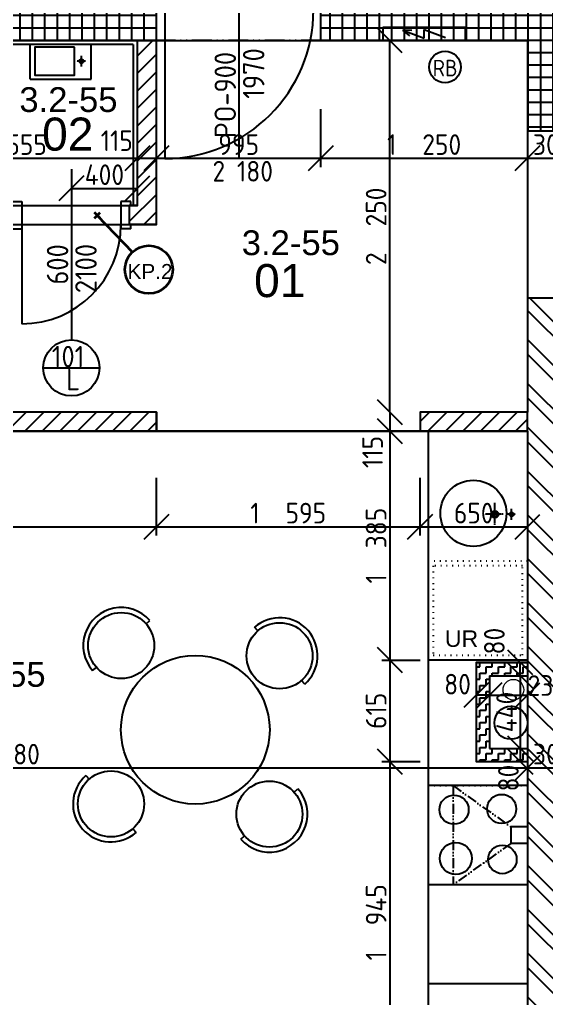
# Model space of a CAD drawing. Extents: x 4511820 to 5180432, y -1526536 to -944957.
# Drawn here: x 4990798 to 4993986, y -1168522 to -1162598 of the extents above; entities that cross this region are included whole.
import ezdxf

# ---------------------------------------------------------------- set-up
doc = ezdxf.new("R2010")
doc.units = 0
doc.header["$MEASUREMENT"] = 0
for name, pattern in [('ACAD_ISO07W100', [3.5, 0.5, -3]), ('ACAD_ISO12W100', [22, 12, -3, 0.5, -3, 0.5, -3]), ('DASHED', [0.75, 0.5, -0.25])]:
    doc.linetypes.add(name, pattern=pattern)
doc.layers.get('0').update_dxf_attribs({"linetype": 'CONTINUOUS'})
doc.layers.get('Defpoints').update_dxf_attribs({"color": 61, "linetype": 'CONTINUOUS'})
for name, color, linetype in [('DVERE', 45, 'CONTINUOUS'), ('KÓTY', 4, 'CONTINUOUS'), ('MÚRY', 1, 'CONTINUOUS'), ('Plochy', 41, 'CONTINUOUS'), ('POPIS', 7, 'CONTINUOUS'), ('TENKÁ', 7, 'CONTINUOUS'), ('ZARIADENIE', 47, 'CONTINUOUS'), ('ZARIADENIE1', 145, 'CONTINUOUS'), ('ZARIADOVACIE', 144, 'CONTINUOUS'), ('ZZ-elektro', 221, 'CONTINUOUS'), ('zz-vetr', 52, 'CONTINUOUS'), ('ŠRAFY', 82, 'CONTINUOUS')]:
    doc.layers.add(name, color=color, linetype=linetype)
doc.layers.add('preklady', color=74, linetype='CONTINUOUS', lineweight=35)
doc.layers.add('zz-kanal-splaskova', color=37, linetype='CONTINUOUS', lineweight=18)
doc.styles.add('ARIAL', font='arial.ttf')
doc.styles.add('STYLE1', font='isocp.shx')
doc.dimstyles.new('STANDARD-50', dxfattribs={"dimtxt": 125, "dimasz": 150, "dimexe": 10, "dimexo": 200, "dimgap": 20, "dimtad": 1, "dimdsep": 46, "dimlunit": 6, "dimtxsty": 'STYLE1', "dimblk1": 'OBLIQUE', "dimblk2": 'OBLIQUE', "dimsah": 1, "dimcen": 2.5, "dimse1": 1, "dimse2": 1, "dimadec": 0, "dimazin": 0, "dimtfac": 1, "dimtmove": 1, "dimatfit": 3, "dimldrblk": 'OBLIQUE', "dimfxl": 1, "dimtolj": 1, "dimtzin": 0, "dimarcsym": 0})
pattern_1 = [(90, (-3307273.674, 668852.734), (-75, 1e-14), []), (180, (-3307273.674, 668852.734), (-1e-14, -75), [])]
pattern_2 = [(45, (515270.5, 303822), (-53.0330086, 53.0330086), [])]

# ---------------------------------------------------------------- blocks, each defined once
blk = doc.blocks.new('_OBLIQUE')
at = {"color": 0, "linetype": 'ByBlock'}
blk.add_line((-0.5, -0.5), (0.5, 0.5), dxfattribs=at)
blk = doc.blocks.new('*D12940')
at = {"layer": 'Defpoints', "color": 0}
for p in [(4980571, -1161904.2), (5007401, -1170664.2), (4980571, -1172433.9)]:
    blk.add_point(p, dxfattribs=at)
at = {"layer": 'KÓTY', "color": 0, "lineweight": -2}
blk.add_line((5007401, -1172433.9), (4980571, -1172433.9), dxfattribs=at)
at = {"layer": 'KÓTY', "color": 0, "linetype": 'ByBlock', "lineweight": -2, "xscale": 150, "yscale": 150, "zscale": 150, "rotation": 180}
blk.add_blockref('_OBLIQUE', (4980571, -1172433.9), dxfattribs=at)
at = {"layer": 'KÓTY', "color": 0, "linetype": 'ByBlock', "lineweight": -2, "xscale": 150, "yscale": 150, "zscale": 150}
blk.add_blockref('_OBLIQUE', (5007401, -1172433.9), dxfattribs=at)
at = {"layer": 'KÓTY', "color": 0, "insert": (4993986, -1172351.3), "char_height": 125, "attachment_point": 5, "style": 'STYLE1'}
blk.add_mtext('\\A1;26ﾠ830', dxfattribs=at)
blk = doc.blocks.new('*D12942')
at = {"layer": 'Defpoints', "color": 0}
for p in [(4980571, -1166764.2), (5040921, -1166764.2), (5040921, -1172783.9)]:
    blk.add_point(p, dxfattribs=at)
at = {"layer": 'KÓTY', "color": 0, "lineweight": -2}
blk.add_line((4980571, -1172783.9), (5040921, -1172783.9), dxfattribs=at)
at = {"layer": 'KÓTY', "color": 0, "linetype": 'ByBlock', "lineweight": -2, "xscale": 150, "yscale": 150, "zscale": 150, "rotation": 180}
blk.add_blockref('_OBLIQUE', (4980571, -1172783.9), dxfattribs=at)
at = {"layer": 'KÓTY', "color": 0, "linetype": 'ByBlock', "lineweight": -2, "xscale": 150, "yscale": 150, "zscale": 150}
blk.add_blockref('_OBLIQUE', (5040921, -1172783.9), dxfattribs=at)
at = {"layer": 'KÓTY', "color": 0, "insert": (5010746, -1172701.3), "char_height": 125, "attachment_point": 5, "style": 'STYLE1'}
blk.add_mtext('\\A1;60ﾠ350', dxfattribs=at)
blk = doc.blocks.new('*D12943')
at = {"layer": 'Defpoints', "color": 0}
for p in [(4980951, -1166764.2), (4993951, -1169414.2), (4980951, -1173483.9)]:
    blk.add_point(p, dxfattribs=at)
at = {"layer": 'KÓTY', "color": 0, "lineweight": -2}
blk.add_line((4993951, -1173483.9), (4980951, -1173483.9), dxfattribs=at)
at = {"layer": 'KÓTY', "color": 0, "linetype": 'ByBlock', "lineweight": -2, "xscale": 150, "yscale": 150, "zscale": 150, "rotation": 180}
blk.add_blockref('_OBLIQUE', (4980951, -1173483.9), dxfattribs=at)
at = {"layer": 'KÓTY', "color": 0, "linetype": 'ByBlock', "lineweight": -2, "xscale": 150, "yscale": 150, "zscale": 150}
blk.add_blockref('_OBLIQUE', (4993951, -1173483.9), dxfattribs=at)
at = {"layer": 'KÓTY', "color": 0, "insert": (4987451, -1173401.3), "char_height": 125, "attachment_point": 5, "style": 'STYLE1'}
blk.add_mtext('\\A1;13ﾠ000', dxfattribs=at)
blk = doc.blocks.new('stol kruh')
at = {"layer": 'ZARIADENIE', "ltscale": 0.25}
for p, q in [((4441014, -1342243.9), (4441036.5, -1342224.1)), ((4441690.1, -1342287.3), (4441670.3, -1342264.8)), ((4440690.9, -1342527.6), (4440713.4, -1342507.8)), ((4441974.3, -1342610), (4441954.5, -1342587.5)), ((4440650.1, -1343161.8), (4440670, -1343184.3)), ((4441910.8, -1343263.8), (4441933.3, -1343244)), ((4440934.3, -1343484.5), (4440954.1, -1343507)), ((4441588.1, -1343548), (4441610.6, -1343528.2))]:
    blk.add_line(p, q, dxfattribs=at)
for centre, radius in [((4440863.7, -1342375.8), 200), ((4441822.3, -1342437.4), 200), ((4441312.2, -1342885.9), 450), ((4440802.1, -1343334.4), 200), ((4441760.7, -1343396), 200)]:
    blk.add_circle(centre, radius, dxfattribs=at)
for centre, start, end in [((4440863.7, -1342375.8), 41.28281, 221.28281), ((4441822.3, -1342437.4), 311.3675, 131.3675), ((4440802.1, -1343334.4), 131.3675, 311.3675), ((4441760.7, -1343396), 221.3675, 41.3675)]:
    blk.add_arc(centre, 230, start, end, dxfattribs=at)
blk = doc.blocks.new('*D18648')
at = {"layer": 'Defpoints', "color": 0}
for p in [(4987491, -1167126.5), (4993871, -1167126.5), (4993871, -1167126.5)]:
    blk.add_point(p, dxfattribs=at)
at = {"layer": 'KÓTY', "color": 0, "lineweight": -2}
blk.add_line((4987491, -1167126.5), (4993871, -1167126.5), dxfattribs=at)
at = {"layer": 'KÓTY', "color": 0, "linetype": 'ByBlock', "lineweight": -2, "xscale": 150, "yscale": 150, "zscale": 150, "rotation": 180}
blk.add_blockref('_OBLIQUE', (4987491, -1167126.5), dxfattribs=at)
at = {"layer": 'KÓTY', "color": 0, "linetype": 'ByBlock', "lineweight": -2, "xscale": 150, "yscale": 150, "zscale": 150}
blk.add_blockref('_OBLIQUE', (4993871, -1167126.5), dxfattribs=at)
at = {"layer": 'KÓTY', "color": 0, "insert": (4990681, -1167044), "char_height": 125, "attachment_point": 5, "style": 'STYLE1'}
blk.add_mtext('\\A1;6ﾠ380', dxfattribs=at)
blk = doc.blocks.new('*D18649')
at = {"layer": 'Defpoints', "color": 0}
for p in [(4993871, -1167126.5), (4994171, -1167126.5), (4994171, -1167126.5)]:
    blk.add_point(p, dxfattribs=at)
at = {"layer": 'KÓTY', "color": 0, "lineweight": -2}
blk.add_line((4993871, -1167126.5), (4994171, -1167126.5), dxfattribs=at)
at = {"layer": 'KÓTY', "color": 0, "linetype": 'ByBlock', "lineweight": -2, "xscale": 150, "yscale": 150, "zscale": 150, "rotation": 180}
blk.add_blockref('_OBLIQUE', (4993871, -1167126.5), dxfattribs=at)
at = {"layer": 'KÓTY', "color": 0, "linetype": 'ByBlock', "lineweight": -2, "xscale": 150, "yscale": 150, "zscale": 150}
blk.add_blockref('_OBLIQUE', (4994171, -1167126.5), dxfattribs=at)
at = {"layer": 'KÓTY', "color": 0, "insert": (4994021, -1167044), "char_height": 125, "attachment_point": 5, "style": 'STYLE1'}
blk.add_mtext('\\A1;300', dxfattribs=at)
blk = doc.blocks.new('*D18674')
at = {"layer": 'Defpoints', "color": 0}
for p in [(4991626, -1162724.2), (4992621, -1162724.2), (4992621, -1163437)]:
    blk.add_point(p, dxfattribs=at)
at = {"layer": 'KÓTY', "color": 0, "lineweight": -2}
blk.add_line((4991626, -1163437), (4992621, -1163437), dxfattribs=at)
at = {"layer": 'KÓTY', "color": 0, "linetype": 'ByBlock', "lineweight": -2, "xscale": 150, "yscale": 150, "zscale": 150, "rotation": 180}
blk.add_blockref('_OBLIQUE', (4991626, -1163437), dxfattribs=at)
at = {"layer": 'KÓTY', "color": 0, "linetype": 'ByBlock', "lineweight": -2, "xscale": 150, "yscale": 150, "zscale": 150}
blk.add_blockref('_OBLIQUE', (4992621, -1163437), dxfattribs=at)
at = {"layer": 'KÓTY', "color": 0, "insert": (4992123.5, -1163354.5), "char_height": 125, "attachment_point": 5, "style": 'STYLE1'}
blk.add_mtext('\\A1;995', dxfattribs=at)
blk = doc.blocks.new('*D18675')
at = {"layer": 'Defpoints', "color": 0}
for p in [(4992621, -1162724.2), (4993871, -1162724.2), (4993871, -1163437)]:
    blk.add_point(p, dxfattribs=at)
at = {"layer": 'KÓTY', "color": 0, "lineweight": -2}
blk.add_line((4992621, -1163437), (4993871, -1163437), dxfattribs=at)
at = {"layer": 'KÓTY', "color": 0, "linetype": 'ByBlock', "lineweight": -2, "xscale": 150, "yscale": 150, "zscale": 150, "rotation": 180}
blk.add_blockref('_OBLIQUE', (4992621, -1163437), dxfattribs=at)
at = {"layer": 'KÓTY', "color": 0, "linetype": 'ByBlock', "lineweight": -2, "xscale": 150, "yscale": 150, "zscale": 150}
blk.add_blockref('_OBLIQUE', (4993871, -1163437), dxfattribs=at)
at = {"layer": 'KÓTY', "color": 0, "insert": (4993246, -1163354.5), "char_height": 125, "attachment_point": 5, "style": 'STYLE1'}
blk.add_mtext('\\A1;1ﾠ250', dxfattribs=at)
blk = doc.blocks.new('*D18676')
at = {"layer": 'Defpoints', "color": 0}
for p in [(4993871, -1162724.2), (4994171, -1163437), (4994171, -1163437)]:
    blk.add_point(p, dxfattribs=at)
at = {"layer": 'KÓTY', "color": 0, "lineweight": -2}
blk.add_line((4993871, -1163437), (4994171, -1163437), dxfattribs=at)
at = {"layer": 'KÓTY', "color": 0, "linetype": 'ByBlock', "lineweight": -2, "xscale": 150, "yscale": 150, "zscale": 150, "rotation": 180}
blk.add_blockref('_OBLIQUE', (4993871, -1163437), dxfattribs=at)
at = {"layer": 'KÓTY', "color": 0, "linetype": 'ByBlock', "lineweight": -2, "xscale": 150, "yscale": 150, "zscale": 150}
blk.add_blockref('_OBLIQUE', (4994171, -1163437), dxfattribs=at)
at = {"layer": 'KÓTY', "color": 0, "insert": (4994021, -1163354.5), "char_height": 125, "attachment_point": 5, "style": 'STYLE1'}
blk.add_mtext('\\A1;300', dxfattribs=at)
blk = doc.blocks.new('*D18683')
at = {"layer": 'Defpoints', "color": 0}
for p in [(4989956, -1162724.2), (4991511, -1162724.2), (4991511, -1163437)]:
    blk.add_point(p, dxfattribs=at)
at = {"layer": 'KÓTY', "color": 0, "lineweight": -2}
blk.add_line((4989956, -1163437), (4991511, -1163437), dxfattribs=at)
at = {"layer": 'KÓTY', "color": 0, "linetype": 'ByBlock', "lineweight": -2, "xscale": 150, "yscale": 150, "zscale": 150, "rotation": 180}
blk.add_blockref('_OBLIQUE', (4989956, -1163437), dxfattribs=at)
at = {"layer": 'KÓTY', "color": 0, "linetype": 'ByBlock', "lineweight": -2, "xscale": 150, "yscale": 150, "zscale": 150}
blk.add_blockref('_OBLIQUE', (4991511, -1163437), dxfattribs=at)
at = {"layer": 'KÓTY', "color": 0, "insert": (4990733.5, -1163354.5), "char_height": 125, "attachment_point": 5, "style": 'STYLE1'}
blk.add_mtext('\\A1;1ﾠ555', dxfattribs=at)
blk = doc.blocks.new('*D18684')
at = {"layer": 'Defpoints', "color": 0}
for p in [(4991511, -1163437), (4991626, -1163437), (4991626, -1163437)]:
    blk.add_point(p, dxfattribs=at)
at = {"layer": 'KÓTY', "color": 0, "lineweight": -2}
blk.add_line((4991511, -1163437), (4991626, -1163437), dxfattribs=at)
at = {"layer": 'KÓTY', "color": 0, "linetype": 'ByBlock', "lineweight": -2, "xscale": 150, "yscale": 150, "zscale": 150, "rotation": 180}
blk.add_blockref('_OBLIQUE', (4991511, -1163437), dxfattribs=at)
at = {"layer": 'KÓTY', "color": 0, "linetype": 'ByBlock', "lineweight": -2, "xscale": 150, "yscale": 150, "zscale": 150}
blk.add_blockref('_OBLIQUE', (4991626, -1163437), dxfattribs=at)
at = {"layer": 'KÓTY', "color": 0, "insert": (4991386, -1163331), "char_height": 125, "attachment_point": 5, "style": 'STYLE1'}
blk.add_mtext('\\A1;115', dxfattribs=at)
blk = doc.blocks.new('*D18699')
at = {"layer": 'Defpoints', "color": 0}
for p in [(4991511, -1163619.5), (4991111, -1163724.2), (4991511, -1163724.2)]:
    blk.add_point(p, dxfattribs=at)
at = {"layer": 'KÓTY', "color": 0, "lineweight": -2}
blk.add_line((4991111, -1163619.5), (4991511, -1163619.5), dxfattribs=at)
at = {"layer": 'KÓTY', "color": 0, "linetype": 'ByBlock', "lineweight": -2, "xscale": 150, "yscale": 150, "zscale": 150, "rotation": 180}
blk.add_blockref('_OBLIQUE', (4991111, -1163619.5), dxfattribs=at)
at = {"layer": 'KÓTY', "color": 0, "linetype": 'ByBlock', "lineweight": -2, "xscale": 150, "yscale": 150, "zscale": 150}
blk.add_blockref('_OBLIQUE', (4991511, -1163619.5), dxfattribs=at)
at = {"layer": 'KÓTY', "color": 0, "insert": (4991311, -1163537), "char_height": 125, "attachment_point": 5, "style": 'STYLE1'}
blk.add_mtext('\\A1;400', dxfattribs=at)
blk = doc.blocks.new('*D18703')
at = {"layer": 'Defpoints', "color": 0}
for p in [(4987491, -1165089.2), (4991626, -1165089.2), (4991626, -1165667.5)]:
    blk.add_point(p, dxfattribs=at)
at = {"layer": 'KÓTY', "color": 0, "lineweight": -2}
blk.add_line((4987491, -1165667.5), (4991626, -1165667.5), dxfattribs=at)
at = {"layer": 'KÓTY', "color": 0, "linetype": 'ByBlock', "lineweight": -2, "xscale": 150, "yscale": 150, "zscale": 150, "rotation": 180}
blk.add_blockref('_OBLIQUE', (4987491, -1165667.5), dxfattribs=at)
at = {"layer": 'KÓTY', "color": 0, "linetype": 'ByBlock', "lineweight": -2, "xscale": 150, "yscale": 150, "zscale": 150}
blk.add_blockref('_OBLIQUE', (4991626, -1165667.5), dxfattribs=at)
at = {"layer": 'KÓTY', "color": 0, "insert": (4989558.5, -1165585), "char_height": 125, "attachment_point": 5, "style": 'STYLE1'}
blk.add_mtext('\\A1;4ﾠ135', dxfattribs=at)
blk = doc.blocks.new('*D18704')
at = {"layer": 'Defpoints', "color": 0}
for p in [(4991626, -1165089.2), (4993221, -1165089.2), (4993221, -1165667.5)]:
    blk.add_point(p, dxfattribs=at)
at = {"layer": 'KÓTY', "color": 0, "lineweight": -2}
blk.add_line((4991626, -1165667.5), (4993221, -1165667.5), dxfattribs=at)
at = {"layer": 'KÓTY', "color": 0, "linetype": 'ByBlock', "lineweight": -2, "xscale": 150, "yscale": 150, "zscale": 150, "rotation": 180}
blk.add_blockref('_OBLIQUE', (4991626, -1165667.5), dxfattribs=at)
at = {"layer": 'KÓTY', "color": 0, "linetype": 'ByBlock', "lineweight": -2, "xscale": 150, "yscale": 150, "zscale": 150}
blk.add_blockref('_OBLIQUE', (4993221, -1165667.5), dxfattribs=at)
at = {"layer": 'KÓTY', "color": 0, "insert": (4992423.5, -1165585), "char_height": 125, "attachment_point": 5, "style": 'STYLE1'}
blk.add_mtext('\\A1;1ﾠ595', dxfattribs=at)
blk = doc.blocks.new('*D18705')
at = {"layer": 'Defpoints', "color": 0}
for p in [(4993221, -1165089.2), (4993871, -1165089.2), (4993871, -1165667.5)]:
    blk.add_point(p, dxfattribs=at)
at = {"layer": 'KÓTY', "color": 0, "lineweight": -2}
blk.add_line((4993221, -1165667.5), (4993871, -1165667.5), dxfattribs=at)
at = {"layer": 'KÓTY', "color": 0, "linetype": 'ByBlock', "lineweight": -2, "xscale": 150, "yscale": 150, "zscale": 150, "rotation": 180}
blk.add_blockref('_OBLIQUE', (4993221, -1165667.5), dxfattribs=at)
at = {"layer": 'KÓTY', "color": 0, "linetype": 'ByBlock', "lineweight": -2, "xscale": 150, "yscale": 150, "zscale": 150}
blk.add_blockref('_OBLIQUE', (4993871, -1165667.5), dxfattribs=at)
at = {"layer": 'KÓTY', "color": 0, "insert": (4993546, -1165585), "char_height": 125, "attachment_point": 5, "style": 'STYLE1'}
blk.add_mtext('\\A1;650', dxfattribs=at)
blk = doc.blocks.new('*D18706')
at = {"layer": 'Defpoints', "color": 0}
for p in [(4992871, -1162724.2), (4993038, -1162724.2), (4993221, -1164974.2)]:
    blk.add_point(p, dxfattribs=at)
at = {"layer": 'KÓTY', "color": 0, "lineweight": -2}
blk.add_line((4993038, -1164974.2), (4993038, -1162724.2), dxfattribs=at)
at = {"layer": 'KÓTY', "color": 0, "linetype": 'ByBlock', "lineweight": -2, "xscale": 150, "yscale": 150, "zscale": 150}
for p, rotation in [((4993038, -1162724.2), 90), ((4993038, -1164974.2), 270)]:
    blk.add_blockref('_OBLIQUE', p, dxfattribs=dict(at, rotation=rotation))
at = {"layer": 'KÓTY', "color": 0, "insert": (4992955.5, -1163849.2), "char_height": 125, "attachment_point": 5, "rotation": 90, "style": 'STYLE1'}
blk.add_mtext('\\A1;2ﾠ250', dxfattribs=at)
blk = doc.blocks.new('*D18707')
at = {"layer": 'Defpoints', "color": 0}
for p in [(4993221, -1164974.2), (4993038, -1165089.2), (4993221, -1165089.2)]:
    blk.add_point(p, dxfattribs=at)
at = {"layer": 'KÓTY', "color": 0, "lineweight": -2}
blk.add_line((4993038, -1164974.2), (4993038, -1165089.2), dxfattribs=at)
at = {"layer": 'KÓTY', "color": 0, "linetype": 'ByBlock', "lineweight": -2, "xscale": 150, "yscale": 150, "zscale": 150}
for p, rotation in [((4993038, -1164974.2), 90), ((4993038, -1165089.2), 270)]:
    blk.add_blockref('_OBLIQUE', p, dxfattribs=dict(at, rotation=rotation))
at = {"layer": 'KÓTY', "color": 0, "insert": (4992934, -1165215), "char_height": 125, "attachment_point": 5, "rotation": 90, "style": 'STYLE1'}
blk.add_mtext('\\A1;115', dxfattribs=at)
blk = doc.blocks.new('*D18710')
at = {"layer": 'Defpoints', "color": 0}
for p in [(4993641, -1166554.2), (4993871, -1166554.2), (4993871, -1166686.5)]:
    blk.add_point(p, dxfattribs=at)
at = {"layer": 'KÓTY', "color": 0, "lineweight": -2}
blk.add_line((4993641, -1166686.5), (4993871, -1166686.5), dxfattribs=at)
at = {"layer": 'KÓTY', "color": 0, "linetype": 'ByBlock', "lineweight": -2, "xscale": 150, "yscale": 150, "zscale": 150, "rotation": 180}
blk.add_blockref('_OBLIQUE', (4993641, -1166686.5), dxfattribs=at)
at = {"layer": 'KÓTY', "color": 0, "linetype": 'ByBlock', "lineweight": -2, "xscale": 150, "yscale": 150, "zscale": 150}
blk.add_blockref('_OBLIQUE', (4993871, -1166686.5), dxfattribs=at)
at = {"layer": 'KÓTY', "color": 0, "insert": (4993988.5, -1166628.5), "char_height": 125, "attachment_point": 5, "style": 'STYLE1'}
blk.add_mtext('\\A1;230', dxfattribs=at)
blk = doc.blocks.new('*D18711')
at = {"layer": 'Defpoints', "color": 0}
for p in [(4993561, -1166686.5), (4993561, -1166686.5), (4993641, -1166686.5)]:
    blk.add_point(p, dxfattribs=at)
at = {"layer": 'KÓTY', "color": 0, "lineweight": -2}
blk.add_line((4993641, -1166686.5), (4993561, -1166686.5), dxfattribs=at)
at = {"layer": 'KÓTY', "color": 0, "linetype": 'ByBlock', "lineweight": -2, "xscale": 150, "yscale": 150, "zscale": 150, "rotation": 180}
blk.add_blockref('_OBLIQUE', (4993561, -1166686.5), dxfattribs=at)
at = {"layer": 'KÓTY', "color": 0, "linetype": 'ByBlock', "lineweight": -2, "xscale": 150, "yscale": 150, "zscale": 150}
blk.add_blockref('_OBLIQUE', (4993641, -1166686.5), dxfattribs=at)
at = {"layer": 'KÓTY', "color": 0, "insert": (4993448, -1166620.5), "char_height": 125, "attachment_point": 5, "style": 'STYLE1'}
blk.add_mtext('\\A1;80', dxfattribs=at)
blk = doc.blocks.new('*D18712')
at = {"layer": 'Defpoints', "color": 0}
for p in [(4993828, -1166489.2), (4993828, -1166489.2), (4993828, -1166569.2)]:
    blk.add_point(p, dxfattribs=at)
at = {"layer": 'KÓTY', "color": 0, "lineweight": -2}
blk.add_line((4993828, -1166569.2), (4993828, -1166489.2), dxfattribs=at)
at = {"layer": 'KÓTY', "color": 0, "linetype": 'ByBlock', "lineweight": -2, "xscale": 150, "yscale": 150, "zscale": 150}
for p, rotation in [((4993828, -1166489.2), 90), ((4993828, -1166569.2), 270)]:
    blk.add_blockref('_OBLIQUE', p, dxfattribs=dict(at, rotation=rotation))
at = {"layer": 'KÓTY', "color": 0, "insert": (4993671, -1166360), "char_height": 125, "attachment_point": 5, "rotation": 90, "style": 'STYLE1'}
blk.add_mtext('\\A1;80', dxfattribs=at)
blk = doc.blocks.new('*D18713')
at = {"layer": 'Defpoints', "color": 0}
for p in [(4993701, -1167009.2), (4993701, -1167089.2), (4993828, -1167089.2)]:
    blk.add_point(p, dxfattribs=at)
at = {"layer": 'KÓTY', "color": 0, "lineweight": -2}
blk.add_line((4993828, -1167009.2), (4993828, -1167089.2), dxfattribs=at)
at = {"layer": 'KÓTY', "color": 0, "linetype": 'ByBlock', "lineweight": -2, "xscale": 150, "yscale": 150, "zscale": 150}
for p, rotation in [((4993828, -1167009.2), 90), ((4993828, -1167089.2), 270)]:
    blk.add_blockref('_OBLIQUE', p, dxfattribs=dict(at, rotation=rotation))
at = {"layer": 'KÓTY', "color": 0, "insert": (4993756, -1167189), "char_height": 125, "attachment_point": 5, "rotation": 90, "style": 'STYLE1'}
blk.add_mtext('\\A1;80', dxfattribs=at)
blk = doc.blocks.new('*D18714')
at = {"layer": 'Defpoints', "color": 0}
for p in [(4993871, -1165089.2), (4993038, -1166474.2), (4993621, -1166474.2)]:
    blk.add_point(p, dxfattribs=at)
at = {"layer": 'KÓTY', "color": 0, "lineweight": -2}
blk.add_line((4993038, -1165089.2), (4993038, -1166474.2), dxfattribs=at)
at = {"layer": 'KÓTY', "color": 0, "linetype": 'ByBlock', "lineweight": -2, "xscale": 150, "yscale": 150, "zscale": 150}
for p, rotation in [((4993038, -1165089.2), 90), ((4993038, -1166474.2), 270)]:
    blk.add_blockref('_OBLIQUE', p, dxfattribs=dict(at, rotation=rotation))
at = {"layer": 'KÓTY', "color": 0, "insert": (4992955.5, -1165781.7), "char_height": 125, "attachment_point": 5, "rotation": 90, "style": 'STYLE1'}
blk.add_mtext('\\A1;1ﾠ385', dxfattribs=at)
blk = doc.blocks.new('*D18715')
at = {"layer": 'Defpoints', "color": 0}
for p in [(4993621, -1166474.2), (4993038, -1167089.2), (4993621, -1167089.2)]:
    blk.add_point(p, dxfattribs=at)
at = {"layer": 'KÓTY', "color": 0, "lineweight": -2}
blk.add_line((4993038, -1166474.2), (4993038, -1167089.2), dxfattribs=at)
at = {"layer": 'KÓTY', "color": 0, "linetype": 'ByBlock', "lineweight": -2, "xscale": 150, "yscale": 150, "zscale": 150}
for p, rotation in [((4993038, -1166474.2), 90), ((4993038, -1167089.2), 270)]:
    blk.add_blockref('_OBLIQUE', p, dxfattribs=dict(at, rotation=rotation))
at = {"layer": 'KÓTY', "color": 0, "insert": (4992955.5, -1166781.7), "char_height": 125, "attachment_point": 5, "rotation": 90, "style": 'STYLE1'}
blk.add_mtext('\\A1;615', dxfattribs=at)
blk = doc.blocks.new('*D18716')
at = {"layer": 'Defpoints', "color": 0}
for p in [(4993621, -1167089.2), (4993038, -1169034.2), (4993621, -1169034.2)]:
    blk.add_point(p, dxfattribs=at)
at = {"layer": 'KÓTY', "color": 0, "lineweight": -2}
blk.add_line((4993038, -1167089.2), (4993038, -1169034.2), dxfattribs=at)
at = {"layer": 'KÓTY', "color": 0, "linetype": 'ByBlock', "lineweight": -2, "xscale": 150, "yscale": 150, "zscale": 150}
for p, rotation in [((4993038, -1167089.2), 90), ((4993038, -1169034.2), 270)]:
    blk.add_blockref('_OBLIQUE', p, dxfattribs=dict(at, rotation=rotation))
at = {"layer": 'KÓTY', "color": 0, "insert": (4992955.5, -1168061.7), "char_height": 125, "attachment_point": 5, "rotation": 90, "style": 'STYLE1'}
blk.add_mtext('\\A1;1ﾠ945', dxfattribs=at)
blk = doc.blocks.new('*D21985')
at = {"layer": 'Defpoints', "color": 0}
for p in [(4993828, -1166569.2), (4993828, -1167009.2), (4993828, -1167009.2)]:
    blk.add_point(p, dxfattribs=at)
at = {"layer": 'KÓTY', "color": 0, "lineweight": -2}
blk.add_line((4993828, -1166569.2), (4993828, -1167009.2), dxfattribs=at)
at = {"layer": 'KÓTY', "color": 0, "linetype": 'ByBlock', "lineweight": -2, "xscale": 150, "yscale": 150, "zscale": 150}
for p, rotation in [((4993828, -1166569.2), 90), ((4993828, -1167009.2), 270)]:
    blk.add_blockref('_OBLIQUE', p, dxfattribs=dict(at, rotation=rotation))
at = {"layer": 'KÓTY', "color": 0, "insert": (4993745.5, -1166789.2), "char_height": 125, "attachment_point": 5, "rotation": 90, "style": 'STYLE1'}
blk.add_mtext('\\A1;440', dxfattribs=at)

msp = doc.modelspace()

# ---------------------------------------------------------------- hatches: boundary and pattern name
at = {"layer": 'ŠRAFY', "ltscale": 0.25}
h = msp.add_hatch(dxfattribs=at)
h.set_pattern_fill('ANSI37', color=256, scale=600, angle=45)
h.set_pattern_definition(pattern_1)
h.paths.add_polyline_path([(4992626, -1162539.191), (4992621, -1162539.191), (4992621, -1162724.191), (4993871, -1162724.191), (4993871, -1163274.191), (4994171, -1163274.191), (4994171, -1162594.191), (4994171, -1162429.191), (4994171, -1162149.191), (4993986, -1162149.191), (4993986, -1162114.191), (4993871, -1162114.191), (4993871, -1162424.191), (4992626, -1162424.191)])
h = msp.add_hatch(dxfattribs=at)
h.set_pattern_fill('ANSI37', color=256, scale=600, angle=45)
h.set_pattern_definition(pattern_1)
h.paths.add_polyline_path([(4990116, -1162424.191), (4988246, -1162424.191), (4988081, -1162424.191), (4987376, -1162424.191), (4987376, -1162724.191), (4987491, -1162724.191), (4989841, -1162724.191), (4989956, -1162724.191), (4991511, -1162724.191), (4991626, -1162724.191), (4991626, -1162539.191), (4991626, -1162424.191), (4990196, -1162424.191)])
h = msp.add_hatch(dxfattribs=at)
h.set_pattern_fill('ANSI31', color=256, scale=600, style=0)
h.set_pattern_definition(pattern_2)
h.paths.add_polyline_path([(4991461, -1163724.191), (4991461, -1163839.191), (4991471, -1163839.191), (4991626, -1163839.191), (4991626, -1162724.191), (4991511, -1162724.191), (4991511, -1163724.191), (4991486, -1163724.191), (4991471, -1163724.191)])
at = {"layer": 'ŠRAFY'}
h = msp.add_hatch(dxfattribs=at)
h.set_pattern_fill('ANSI32', color=256, scale=500, angle=90)
h.set_pattern_definition([(135, (515810.9, 44482.1), (-132.5825215, -132.5825215), []), (135, (515810.9, 44570.48), (-132.5825215, -132.5825215), [])])
h.paths.add_polyline_path([(4993871, -1166474.191), (4993871, -1166554.191), (4993871, -1166754.191), (4993871, -1166834.191), (4993871, -1167234.191), (4993871, -1167484.191), (4993871, -1167584.191), (4993871, -1167834.191), (4993871, -1168434.191), (4993871, -1169034.191), (4994171, -1169034.191), (4994171, -1164399.191), (4994171, -1164284.191), (4993871, -1164284.191), (4993871, -1164974.191), (4993871, -1165089.191), (4993871, -1165874.191)])
at = {"layer": 'ŠRAFY', "ltscale": 0.25}
h = msp.add_hatch(dxfattribs=at)
h.set_pattern_fill('ANSI31', color=256, scale=600, style=0)
h.set_pattern_definition(pattern_2)
h.paths.add_polyline_path([(4987491, -1165089.191), (4991626, -1165089.191), (4991626, -1164974.191), (4989956, -1164974.191), (4989956, -1164924.191), (4989841, -1164924.191), (4989841, -1164974.191), (4987491, -1164974.191)])
h = msp.add_hatch(dxfattribs=at)
h.set_pattern_fill('ANSI31', color=256, scale=600, style=0)
h.set_pattern_definition(pattern_2)
h.paths.add_polyline_path([(4993221, -1165089.191), (4993871, -1165089.191), (4993871, -1164974.191), (4993221, -1164974.191)])
h = msp.add_hatch(dxfattribs=at)
h.set_pattern_fill('ZIGZAG', color=256, scale=300, style=0)
h.set_pattern_definition([(0, (-68841.5, 303822), (37.5, 37.5), [37.5, -37.5]), (90, (-68804, 303822), (-37.5, 37.5), [37.5, -37.5])])
h.paths.add_polyline_path([(4993871, -1166489.191), (4993561, -1166489.191), (4993561, -1167089.191), (4993871, -1167089.191), (4993871, -1167009.191), (4993641, -1167009.191), (4993641, -1166569.191), (4993871, -1166569.191)])

# ---------------------------------------------------------------- linework, layer by layer
at = {"layer": 'DVERE', "ltscale": 0.25}
for p, q in [((4992126, -1163439.191), (4992126, -1161959.691)), ((4991111, -1163502.535), (4991111, -1164536.191)), ((4990751, -1163699.191), (4990811, -1163699.191)), ((4990811, -1163699.191), (4990811, -1163864.191)), ((4990811, -1163724.191), (4991411, -1163724.191)), ((4991411, -1163699.191), (4991411, -1163864.191)), ((4991471, -1163699.191), (4991411, -1163699.191)), ((4991471, -1163724.191), (4991471, -1163699.191)), ((4990811, -1163839.191), (4991411, -1163839.191)), ((4990811, -1163839.191), (4990811, -1164439.191)), ((4991471, -1163864.191), (4991471, -1163839.191)), ((4990751, -1163864.191), (4990811, -1163864.191)), ((4991471, -1163864.191), (4991411, -1163864.191)), ((4990941, -1164706.191), (4991281, -1164706.191))]:
    msp.add_line(p, q, dxfattribs=at)
at = {"layer": 'DVERE'}
msp.add_line((4991676, -1162539.191), (4991676, -1163439.191), dxfattribs=at)
at = {"layer": 'DVERE', "ltscale": 0.25}
msp.add_circle((4991111, -1164706.191), 170, dxfattribs=at)
at = {"layer": 'DVERE'}
msp.add_arc((4991676, -1162539.191), 900, 270, 0, dxfattribs=at)
at = {"layer": 'DVERE', "ltscale": 0.25}
msp.add_arc((4990811, -1163839.191), 600, 270, 0, dxfattribs=at)
at = {"layer": 'KÓTY', "ltscale": 25}
for p, q in [((4992621, -1163490.422), (4992621, -1163140.422)), ((4991626, -1165720.903), (4991626, -1165370.903)), ((4993221, -1165720.903), (4993221, -1165370.903))]:
    msp.add_line(p, q, dxfattribs=at)
at = {"layer": 'KÓTY'}
for p, q in [((4992989, -1166474.191), (4993222, -1166474.191)), ((4992989, -1167089.191), (4993222, -1167089.191))]:
    msp.add_line(p, q, dxfattribs=at)
at = {"layer": 'MÚRY', "ltscale": 0.25}
for p, q in [((4991626, -1163839.191), (4991626, -1162539.191)), ((4991511, -1163724.191), (4991511, -1162724.191)), ((4991511, -1163724.191), (4991461, -1163724.191)), ((4991461, -1163724.191), (4991461, -1163839.191)), ((4991626, -1163839.191), (4991461, -1163839.191))]:
    msp.add_line(p, q, dxfattribs=at)
at = {"layer": 'MÚRY'}
for p, q in [((4992621, -1162724.191), (4992621, -1162539.191)), ((4989956, -1162724.191), (4991511, -1162724.191)), ((4992621, -1162724.191), (4993871, -1162724.191)), ((4993871, -1162724.191), (4993871, -1163274.191)), ((4994171, -1163274.191), (4993871, -1163274.191)), ((4993871, -1164284.191), (4993871, -1164974.191)), ((4994171, -1164284.191), (4993871, -1164284.191)), ((4991626, -1164974.191), (4989956, -1164974.191)), ((4991626, -1164974.191), (4991626, -1165089.191)), ((4993871, -1164974.191), (4993221, -1164974.191)), ((4993221, -1164974.191), (4993221, -1165089.191)), ((4991626, -1165089.191), (4987491, -1165089.191)), ((4993871, -1165089.191), (4993221, -1165089.191)), ((4993871, -1165089.191), (4993871, -1166489.191)), ((4993561, -1166489.191), (4993871, -1166489.191)), ((4993561, -1166489.191), (4993561, -1167089.191)), ((4993641, -1166569.191), (4993641, -1167009.191)), ((4993641, -1166569.191), (4993871, -1166569.191)), ((4993871, -1166569.191), (4993871, -1167009.191)), ((4993641, -1167009.191), (4993871, -1167009.191)), ((4993561, -1167089.191), (4993871, -1167089.191)), ((4993871, -1167089.191), (4993871, -1169034.191))]:
    msp.add_line(p, q, dxfattribs=at)
at = {"layer": 'Plochy'}
for points in [[(4989956, -1164974.191), (4989956, -1163839.191), (4991626, -1163839.191), (4991626, -1162724.191), (4993871, -1162724.191), (4993871, -1164974.191), (4993221, -1164974.191), (4993221, -1165089.191), (4991626, -1165089.191), (4991626, -1164974.191)], [(4991511, -1162724.191), (4990071, -1162724.191), (4990071, -1163724.191), (4991511, -1163724.191)], [(4987491, -1165089.191), (4993871, -1165089.191), (4993871, -1166489.191), (4993561, -1166489.191), (4993561, -1167089.191), (4993871, -1167089.191), (4993871, -1169034.191), (4987531, -1169034.191), (4987491, -1169034.191)]]:
    msp.add_lwpolyline(points, close=True, dxfattribs=at)
at = {"layer": 'preklady'}
for p, q in [((4991251.382, -1163799.616), (4991284.616, -1163766.382)), ((4991284.617, -1163799.617), (4991251.383, -1163766.383)), ((4991268, -1163783), (4991480.095, -1164006.101))]:
    msp.add_line(p, q, dxfattribs=at)
at = {"layer": 'preklady', "ltscale": 0.25}
msp.add_circle((4991580, -1164111.191), 145, dxfattribs=at)
at = {"layer": 'TENKÁ'}
for p, q in [((4991511, -1162724.191), (4991626, -1162724.191)), ((4993871, -1165089.191), (4993871, -1164974.191)), ((4993871, -1166489.191), (4993871, -1166569.191)), ((4993871, -1167009.191), (4993871, -1167089.191))]:
    msp.add_line(p, q, dxfattribs=at)
at = {"layer": 'TENKÁ', "linetype": 'ACAD_ISO12W100', "ltscale": 10}
for p, q in [((4992621, -1162724.191), (4991626, -1162724.191)), ((4993871, -1163274.191), (4993871, -1164284.191))]:
    msp.add_line(p, q, dxfattribs=at)
at = {"layer": 'TENKÁ', "ltscale": 0.25}
for q in [(4990096, -1162749.191), (4991486, -1163724.191)]:
    msp.add_line((4991486, -1162749.191), q, dxfattribs=at)
at = {"layer": 'TENKÁ', "linetype": 'ACAD_ISO07W100', "ltscale": 10}
msp.add_line((4993221, -1165089.191), (4991626, -1165089.191), dxfattribs=at)
at = {"layer": 'ZARIADENIE1', "color": 8, "ltscale": 0.25}
for p, q in [((4993271, -1165089.191), (4993271, -1169034.191)), ((4993871, -1167234.191), (4993271, -1167234.191)), ((4993771, -1167484.191), (4993771, -1167584.191)), ((4993871, -1167484.191), (4993771, -1167484.191)), ((4993871, -1167584.191), (4993771, -1167584.191)), ((4993871, -1167834.191), (4993271, -1167834.191)), ((4993871, -1167834.191), (4993271, -1167834.191)), ((4993871, -1167834.191), (4993271, -1167834.191)), ((4993871, -1168434.191), (4993271, -1168434.191))]:
    msp.add_line(p, q, dxfattribs=at)
at = {"layer": 'ZARIADENIE1', "color": 8, "linetype": 'DASHED'}
for p, q in [((4993674.231, -1165655.152), (4993674.231, -1165523.699)), ((4993774.654, -1165625.028), (4993774.654, -1165559.301)), ((4993724.896, -1165592.164), (4993615.351, -1165592.164)), ((4993799.301, -1165592.164), (4993747.268, -1165592.164))]:
    msp.add_line(p, q, dxfattribs=at)
at = {"layer": 'ZARIADENIE1', "color": 8, "linetype": 'ACAD_ISO07W100', "ltscale": 10}
for p, q in [((4993271, -1165874.191), (4993871, -1165874.191)), ((4993271, -1167234.191), (4993871, -1167234.191))]:
    msp.add_line(p, q, dxfattribs=at)
at = {"layer": 'ZARIADENIE1'}
msp.add_line((4993871, -1166474.191), (4993271, -1166474.191), dxfattribs=at)
at = {"layer": 'ZARIADENIE1', "color": 8, "linetype": 'ACAD_ISO12W100', "ltscale": 5}
for p, q in [((4993421, -1167234.191), (4993771, -1167484.191)), ((4993421, -1167234.191), (4993421, -1167834.191)), ((4993771, -1167584.191), (4993421, -1167834.191))]:
    msp.add_line(p, q, dxfattribs=at)
at = {"layer": 'ZARIADENIE1', "color": 8, "linetype": 'ACAD_ISO07W100', "ltscale": 10}
msp.add_lwpolyline([(4993841, -1165904.191), (4993301, -1165904.191), (4993301, -1166444.191), (4993841, -1166444.191)], close=True, dxfattribs=at)
at = {"layer": 'ZARIADENIE1', "color": 8, "ltscale": 0.25}
for centre, radius in [((4993544.088, -1165586.316), 200), ((4993426.924, -1167380.035), 88.387), ((4993715.235, -1167375.64), 88.387), ((4993437.446, -1167674.994), 96.805), ((4993719.443, -1167681.315), 86.283)]:
    msp.add_circle(centre, radius, dxfattribs=at)
at = {"layer": 'ZARIADENIE1', "color": 8, "linetype": 'Continuous'}
for centre, radius in [((4993673.964, -1165592.437), 20.877), ((4993674.231, -1165592.164), 14.781)]:
    msp.add_circle(centre, radius, dxfattribs=at)
at = {"layer": 'ZARIADENIE1', "color": 8, "linetype": 'DASHED'}
msp.add_circle((4993774.654, -1165592.478), 12.931, dxfattribs=at)
at = {"layer": 'ZARIADOVACIE', "linetype": 'Continuous'}
for p, q in [((4990861, -1162959.191), (4990861, -1162749.191)), ((4991231, -1162959.191), (4991231, -1162749.191)), ((4990861, -1162959.191), (4991231, -1162959.191))]:
    msp.add_line(p, q, dxfattribs=at)
at = {"layer": 'ZARIADOVACIE', "linetype": 'DASHED'}
for p, q in [((4991171.251, -1162816.89), (4991171.251, -1162882.617)), ((4991195.899, -1162849.753), (4991143.865, -1162849.753))]:
    msp.add_line(p, q, dxfattribs=at)
at = {"layer": 'ZARIADOVACIE', "linetype": 'Continuous'}
msp.add_lwpolyline([(4991130.431, -1162764.918), (4990890.104, -1162764.918), (4990890.104, -1162934.589), (4991130.431, -1162934.589)], close=True, dxfattribs=at)
at = {"layer": 'ZARIADOVACIE', "linetype": 'DASHED'}
msp.add_circle((4991171.252, -1162849.44), 12.931, dxfattribs=at)
at = {"layer": 'ZZ-elektro'}
for p, q in [((4992996, -1162644.191), (4992996, -1162724.191)), ((4992996, -1162644.191), (4993496, -1162644.191)), ((4993117.507, -1162662.79), (4993246, -1162711.074)), ((4993170.813, -1162664.113), (4993117.507, -1162662.79)), ((4993158.493, -1162696.899), (4993117.507, -1162662.79)), ((4993246, -1162711.074), (4993246, -1162657.361)), ((4993246, -1162657.361), (4993374.493, -1162705.645)), ((4993496, -1162724.191), (4993496, -1162644.191))]:
    msp.add_line(p, q, dxfattribs=at)
msp.add_circle((4993372.387, -1162885.259), 96, dxfattribs=at)
at = {"layer": 'zz-kanal-splaskova'}
msp.add_circle((4993786, -1166654.191), 62.5, dxfattribs=at)
at = {"layer": 'zz-vetr'}
msp.add_circle((4993771, -1166854.191), 100, dxfattribs=at)

# ---------------------------------------------------------------- block references
at = {"layer": 'ZARIADENIE'}
msp.add_blockref('stol kruh', (550548.955, 175989.206), dxfattribs=at)

# ---------------------------------------------------------------- texts
at = {"layer": 'DVERE', "style": 'STYLE1'}
for s, p in [('101', (4990992.47, -1164702.691)), ('L', (4991079.47, -1164841.328))]:
    msp.add_text(s, height=130, dxfattribs=at).set_placement(p)
at = {"layer": 'KÓTY', "insert": (4992148.086, -1163515.976), "char_height": 125, "attachment_point": 5, "style": 'STYLE1'}
msp.add_mtext('\\A1;2 180', dxfattribs=at)
at = {"layer": 'POPIS', "lineweight": 40, "ltscale": 0.25, "style": 'ARIAL'}
for s, height, p in [('3.2-55', 150, (4990796.269, -1163157.27)), ('02', 200, (4990933.829, -1163391.079)), ('3.2-55', 150, (4992142.269, -1164023.77)), ('01', 200, (4992216.811, -1164277.77)), ('3.2-55', 150, (4990361.269, -1166636.27))]:
    msp.add_text(s, height=height, dxfattribs=at).set_placement(p)
at = {"layer": 'preklady', "linetype": 'Continuous', "lineweight": 20, "style": 'ARIAL'}
msp.add_text('KP.2', height=90, dxfattribs=at).set_placement((4991450.736, -1164167.448))
at = {"layer": 'TENKÁ', "linetype": 'Continuous', "style": 'STYLE1'}
for s, p in [('1970', (4992279.524, -1163077.38)), ('PO-900', (4992107.417, -1163315.606)), ('600', (4991092.417, -1164202.106)), ('2100', (4991264.524, -1164253.88))]:
    msp.add_text(s, height=130, rotation=90, dxfattribs=at).set_placement(p)
at = {"layer": 'ZARIADENIE1', "color": 8, "ltscale": 0.25, "style": 'ARIAL'}
msp.add_text('UR', height=100, dxfattribs=at).set_placement((4993371.429, -1166394.799))
at = {"layer": 'ZZ-elektro', "style": 'STYLE1'}
msp.add_text('RB', height=100, dxfattribs=at).set_placement((4993297.759, -1162941.458))

# ---------------------------------------------------------------- dimensions: what is measured, and where the dimension line sits
at = {"layer": 'KÓTY'}
for base, p1, p2, picture, middle in [((4980571, -1172433.883), (5007401, -1170664.191), (4980571, -1161904.191), '*D12940', (4993986, -1172351.34)), ((4991511, -1163437.019), (4989956, -1162724.191), (4991511, -1162724.191), '*D18683', (4990733.5, -1163354.476)), ((4992621, -1163437.019), (4991626, -1162724.191), (4992621, -1162724.191), '*D18674', (4992123.5, -1163354.519)), ((4993871, -1163437.019), (4992621, -1162724.191), (4993871, -1162724.191), '*D18675', (4993246, -1163354.476)), ((4994171, -1163437.019), (4993871, -1162724.191), (4994171, -1163437.019), '*D18676', (4994021, -1163354.519)), ((4991511, -1163619.5), (4991111, -1163724.191), (4991511, -1163724.191), '*D18699', (4991311, -1163537)), ((4991626, -1165667.5), (4987491, -1165089.191), (4991626, -1165089.191), '*D18703', (4989558.5, -1165584.957)), ((4993221, -1165667.5), (4991626, -1165089.191), (4993221, -1165089.191), '*D18704', (4992423.5, -1165584.957)), ((4993871, -1165667.5), (4993221, -1165089.191), (4993871, -1165089.191), '*D18705', (4993546, -1165585)), ((5040921, -1172783.883), (4980571, -1166764.191), (5040921, -1166764.191), '*D12942', (5010746, -1172701.34)), ((4980951, -1173483.883), (4993951, -1169414.191), (4980951, -1166764.191), '*D12943', (4987451, -1173401.34)), ((4993871, -1167126.5), (4987491, -1167126.5), (4993871, -1167126.5), '*D18648', (4990681, -1167043.957)), ((4994171, -1167126.5), (4993871, -1167126.5), (4994171, -1167126.5), '*D18649', (4994021, -1167044))]:
    dim = msp.add_linear_dim(base=base, p1=p1, p2=p2, dimstyle='STANDARD-50', dxfattribs=at)
    dim.commit()
    dim.dimension.update_dxf_attribs({"geometry": picture, "text_midpoint": middle})
for base, p1, p2, picture, middle in [((4993038, -1162724.191), (4993221, -1164974.191), (4992871, -1162724.191), '*D18706', (4992955.457, -1163849.191)), ((4993038, -1166474.191), (4993871, -1165089.191), (4993621, -1166474.191), '*D18714', (4992955.457, -1165781.691)), ((4993038, -1167089.191), (4993621, -1166474.191), (4993621, -1167089.191), '*D18715', (4992955.5, -1166781.691)), ((4993038, -1169034.191), (4993621, -1167089.191), (4993621, -1169034.191), '*D18716', (4992955.457, -1168061.691))]:
    dim = msp.add_linear_dim(base=base, p1=p1, p2=p2, angle=90, dimstyle='STANDARD-50', dxfattribs=at)
    dim.commit()
    dim.dimension.update_dxf_attribs({"geometry": picture, "text_midpoint": middle})
for base, p1, p2, picture, middle in [((4991626, -1163437.019), (4991511, -1163437.019), (4991626, -1163437.019), '*D18684', (4991386, -1163413.5)), ((4993561, -1166686.5), (4993641, -1166686.5), (4993561, -1166686.5), '*D18711', (4993448, -1166703)), ((4993871, -1166686.5), (4993641, -1166554.191), (4993871, -1166554.191), '*D18710', (4993988.5, -1166711))]:
    dim = msp.add_linear_dim(base=base, p1=p1, p2=p2, dimstyle='STANDARD-50', dxfattribs=at)
    dim.commit()
    dim.dimension.update_dxf_attribs({"geometry": picture, "text_midpoint": middle, "dimtype": 160})
for base, p1, p2, picture, middle in [((4993038, -1165089.191), (4993221, -1164974.191), (4993221, -1165089.191), '*D18707', (4993016.5, -1165215)), ((4993828, -1166489.191), (4993828, -1166569.191), (4993828, -1166489.191), '*D18712', (4993753.5, -1166360)), ((4993828, -1167089.191), (4993701, -1167009.191), (4993701, -1167089.191), '*D18713', (4993838.5, -1167189))]:
    dim = msp.add_linear_dim(base=base, p1=p1, p2=p2, angle=90, dimstyle='STANDARD-50', dxfattribs=at)
    dim.commit()
    dim.dimension.update_dxf_attribs({"geometry": picture, "text_midpoint": middle, "dimtype": 160})
dim = msp.add_linear_dim(base=(4993828, -1167009.191), p1=(4993828, -1166569.191), p2=(4993828, -1167009.191), angle=90, dimstyle='STANDARD-50', override={"dimtxsty": 'STYLE1', "dimldrblk": 'OBLIQUE'}, dxfattribs=at)
dim.commit()
dim.dimension.update_dxf_attribs({"geometry": '*D21985', "text_midpoint": (4993745.5, -1166789.191)})

doc.saveas('drawing.dxf')
